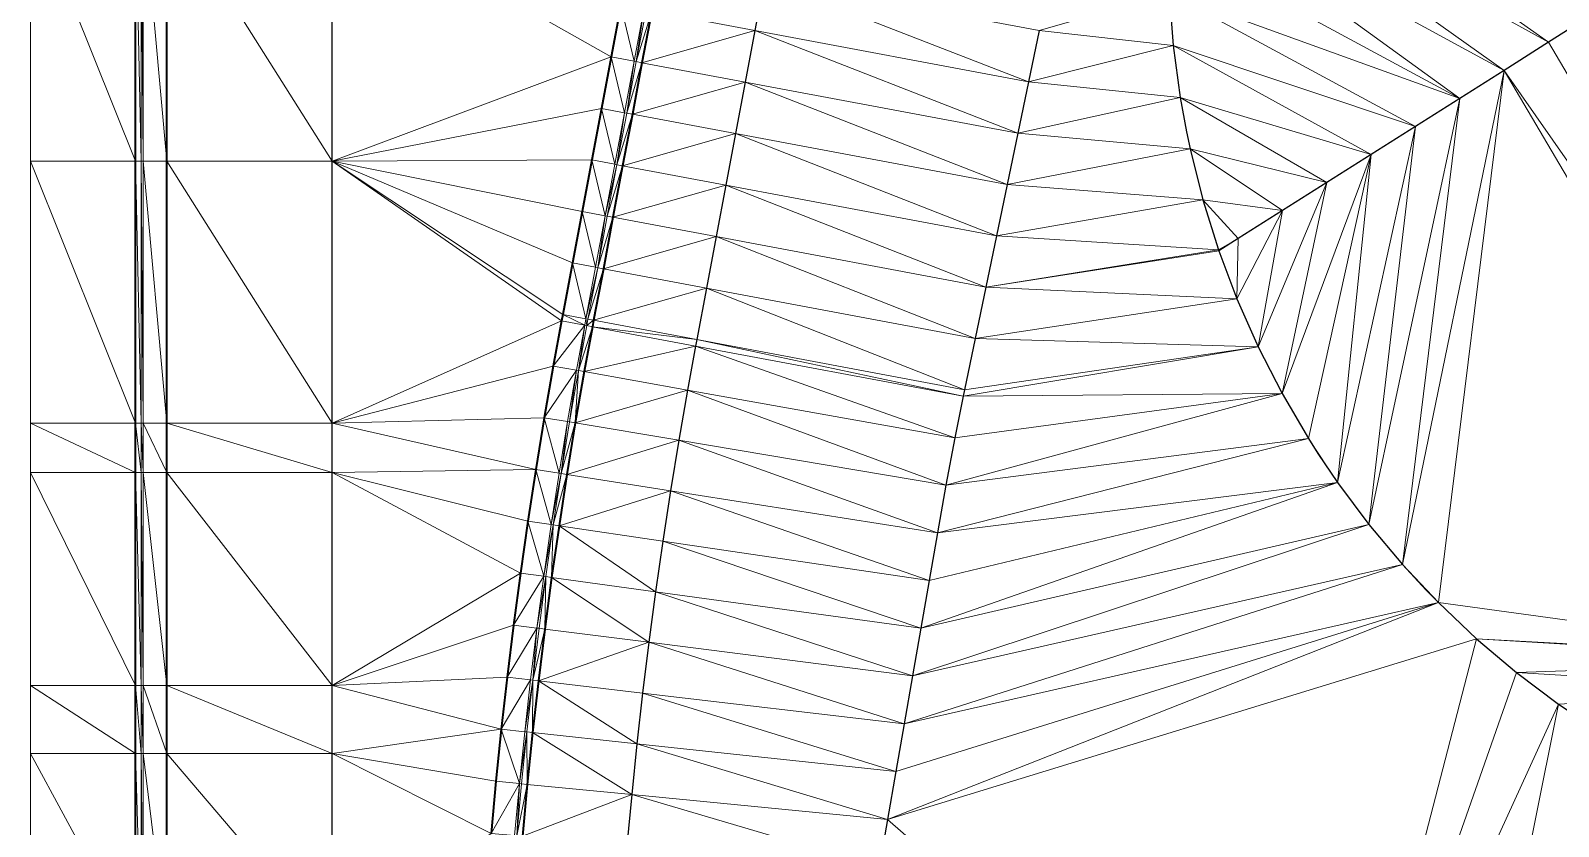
# Model space of a CAD drawing. Header units: metres. Extents: x 246428 to 246884, y 7418966 to 7419490.
# Drawn here: x 246759.18 to 246788.31, y 7419402.59 to 7419417.78 of the extents above; entities that cross this region are included whole.
import ezdxf

# ---------------------------------------------------------------- set-up
doc = ezdxf.new("R2010")
doc.units = ezdxf.units.M
doc.linetypes.add('blank name', pattern=[0])
doc.linetypes.add('HIDDEN', pattern=[9.525, 6.35, -3.175])
doc.layers.add('_12D_UNMAPPED', color=7, linetype='Continuous')
doc.layers.add('BATTER', color=250, linetype='HIDDEN', lineweight=25)
doc.layers.add('GRADELINES', color=250, linetype='HIDDEN', lineweight=25)
for name, color, linetype, lineweight, true_color in [('KERB_BACK', 7, 'Continuous', 35, 0x5fd2ff), ('KERB_LINE', 7, 'Continuous', 18, 0xb9b9b9), ('KERB_LIP', 7, 'Continuous', 35, 0x5fd2ff), ('KERB_TOP', 7, 'Continuous', 18, 0xb9b9b9)]:
    doc.layers.add(name, color=color, linetype=linetype, lineweight=lineweight, true_color=true_color)

msp = doc.modelspace()

# ---------------------------------------------------------------- linework, layer by layer
at = {"layer": '_12D_UNMAPPED', "color": 3, "linetype": 'blank name', "lineweight": 0}
for points in [[(246780.998, 7419421.483, 35.482), (246781.147, 7419422.472, 35.472), (246788.12, 7419417.553, 35.612)], [(246781.147, 7419422.472, 35.472), (246788.965, 7419418.088, 35.616), (246788.12, 7419417.553, 35.612)], [(246780.905, 7419420.488, 35.493), (246780.998, 7419421.483, 35.482), (246787.275, 7419417.018, 35.609)], [(246780.998, 7419421.483, 35.482), (246788.12, 7419417.553, 35.612), (246787.275, 7419417.018, 35.609)], [(246780.869, 7419419.489, 35.504), (246780.905, 7419420.488, 35.493), (246786.43, 7419416.483, 35.605)], [(246780.905, 7419420.488, 35.493), (246787.275, 7419417.018, 35.609), (246786.43, 7419416.483, 35.605)], [(246761.179, 7419415.284, 36.267), (246759.179, 7419415.284, 36.247), (246759.179, 7419420.284, 36.197)], [(246761.179, 7419420.284, 36.217), (246761.179, 7419415.284, 36.267), (246759.179, 7419420.284, 36.197)], [(246761.289, 7419415.284, 36.267), (246761.179, 7419415.284, 36.267), (246761.179, 7419420.284, 36.217)], [(246761.289, 7419420.284, 36.217), (246761.289, 7419415.284, 36.267), (246761.179, 7419420.284, 36.217)], [(246761.329, 7419415.284, 36.117), (246761.289, 7419415.284, 36.267), (246761.289, 7419420.284, 36.217)], [(246761.329, 7419420.284, 36.067), (246761.329, 7419415.284, 36.117), (246761.289, 7419420.284, 36.217)], [(246761.779, 7419420.284, 36.092), (246761.779, 7419415.284, 36.142), (246761.329, 7419420.284, 36.067)], [(246761.779, 7419415.284, 36.142), (246761.329, 7419415.284, 36.117), (246761.329, 7419420.284, 36.067)], [(246764.929, 7419420.284, 36.155), (246764.929, 7419415.284, 36.205), (246761.779, 7419420.284, 36.092)], [(246764.929, 7419415.284, 36.205), (246761.779, 7419415.284, 36.142), (246761.779, 7419420.284, 36.092)], [(246764.929, 7419420.284, 36.155), (246770.432, 7419418.257, 36.285), (246770.248, 7419417.274, 36.291)], [(246764.929, 7419415.284, 36.205), (246764.929, 7419420.284, 36.155), (246770.248, 7419417.274, 36.291)], [(246780.889, 7419418.489, 35.517), (246780.869, 7419419.489, 35.504), (246786.43, 7419416.483, 35.605)], [(246771.022, 7419418.146, 36.41), (246773.172, 7419418.76, 36.384), (246772.987, 7419417.777, 36.39)], [(246772.987, 7419417.777, 36.39), (246773.172, 7419418.76, 36.384), (246778.206, 7419416.798, 35.505)], [(246773.172, 7419418.76, 36.384), (246778.409, 7419417.777, 35.496), (246778.206, 7419416.798, 35.505)], [(246778.409, 7419417.777, 35.496), (246780.889, 7419418.489, 35.517), (246780.966, 7419417.492, 35.529)], [(246780.966, 7419417.492, 35.529), (246780.889, 7419418.489, 35.517), (246785.586, 7419415.948, 35.602)], [(246780.889, 7419418.489, 35.517), (246786.43, 7419416.483, 35.605), (246785.586, 7419415.948, 35.602)], [(246770.248, 7419417.274, 36.291), (246770.432, 7419418.257, 36.285), (246770.69, 7419417.191, 36.266)], [(246770.432, 7419418.257, 36.285), (246770.874, 7419418.174, 36.26), (246770.69, 7419417.191, 36.266)], [(246770.69, 7419417.191, 36.266), (246770.874, 7419418.174, 36.26), (246770.729, 7419417.184, 36.416)], [(246770.874, 7419418.174, 36.26), (246770.914, 7419418.166, 36.41), (246770.729, 7419417.184, 36.416)], [(246770.729, 7419417.184, 36.416), (246770.914, 7419418.166, 36.41), (246771.022, 7419418.146, 36.41)], [(246770.729, 7419417.184, 36.416), (246771.022, 7419418.146, 36.41), (246770.837, 7419417.163, 36.416)], [(246770.837, 7419417.163, 36.416), (246771.022, 7419418.146, 36.41), (246772.987, 7419417.777, 36.39)], [(246788.965, 7419418.088, 35.616), (246794.745, 7419406.315, 35.986), (246788.12, 7419417.553, 35.612)], [(246770.837, 7419417.163, 36.416), (246772.987, 7419417.777, 36.39), (246772.803, 7419416.794, 36.396)], [(246772.803, 7419416.794, 36.396), (246772.987, 7419417.777, 36.39), (246778.003, 7419415.819, 35.515)], [(246772.987, 7419417.777, 36.39), (246778.206, 7419416.798, 35.505), (246778.003, 7419415.819, 35.515)], [(246778.206, 7419416.798, 35.505), (246778.409, 7419417.777, 35.496), (246780.966, 7419417.492, 35.529)], [(246778.206, 7419416.798, 35.505), (246780.966, 7419417.492, 35.529), (246781.099, 7419416.501, 35.543)], [(246780.966, 7419417.492, 35.529), (246785.586, 7419415.948, 35.602), (246784.741, 7419415.413, 35.598)], [(246781.099, 7419416.501, 35.543), (246780.966, 7419417.492, 35.529), (246784.741, 7419415.413, 35.598)], [(246788.12, 7419417.553, 35.612), (246794.745, 7419406.315, 35.986), (246787.275, 7419417.018, 35.609)], [(246764.929, 7419415.284, 36.205), (246770.248, 7419417.274, 36.291), (246770.063, 7419416.291, 36.298)], [(246770.063, 7419416.291, 36.298), (246770.248, 7419417.274, 36.291), (246770.505, 7419416.208, 36.273)], [(246770.248, 7419417.274, 36.291), (246770.69, 7419417.191, 36.266), (246770.505, 7419416.208, 36.273)], [(246770.505, 7419416.208, 36.273), (246770.69, 7419417.191, 36.266), (246770.545, 7419416.201, 36.423)], [(246770.69, 7419417.191, 36.266), (246770.729, 7419417.184, 36.416), (246770.545, 7419416.201, 36.423)], [(246770.545, 7419416.201, 36.423), (246770.729, 7419417.184, 36.416), (246770.837, 7419417.163, 36.416)], [(246770.545, 7419416.201, 36.423), (246770.837, 7419417.163, 36.416), (246770.653, 7419416.18, 36.423)], [(246770.653, 7419416.18, 36.423), (246770.837, 7419417.163, 36.416), (246772.803, 7419416.794, 36.396)], [(246786.024, 7419406.862, 35.808), (246785.338, 7419407.591, 35.78), (246787.275, 7419417.018, 35.609)], [(246787.275, 7419417.018, 35.609), (246785.338, 7419407.591, 35.78), (246786.43, 7419416.483, 35.605)], [(246793.899, 7419405.782, 35.978), (246786.024, 7419406.862, 35.808), (246787.275, 7419417.018, 35.609)], [(246794.745, 7419406.315, 35.986), (246793.899, 7419405.782, 35.978), (246787.275, 7419417.018, 35.609)], [(246770.653, 7419416.18, 36.423), (246772.803, 7419416.794, 36.396), (246772.619, 7419415.812, 36.403)], [(246772.619, 7419415.812, 36.403), (246772.803, 7419416.794, 36.396), (246777.8, 7419414.839, 35.524)], [(246772.803, 7419416.794, 36.396), (246778.003, 7419415.819, 35.515), (246777.8, 7419414.839, 35.524)], [(246778.003, 7419415.819, 35.515), (246778.206, 7419416.798, 35.505), (246781.099, 7419416.501, 35.543)], [(246764.929, 7419415.284, 36.205), (246770.063, 7419416.291, 36.298), (246769.879, 7419415.308, 36.304)], [(246769.879, 7419415.308, 36.304), (246770.063, 7419416.291, 36.298), (246770.321, 7419415.225, 36.279)], [(246770.063, 7419416.291, 36.298), (246770.505, 7419416.208, 36.273), (246770.321, 7419415.225, 36.279)], [(246778.003, 7419415.819, 35.515), (246781.099, 7419416.501, 35.543), (246781.287, 7419415.519, 35.557)], [(246781.287, 7419415.519, 35.557), (246781.099, 7419416.501, 35.543), (246783.896, 7419414.878, 35.595)], [(246783.896, 7419414.878, 35.595), (246781.099, 7419416.501, 35.543), (246784.741, 7419415.413, 35.598)], [(246786.43, 7419416.483, 35.605), (246784.695, 7419408.356, 35.752), (246785.586, 7419415.948, 35.602)], [(246785.338, 7419407.591, 35.78), (246784.695, 7419408.356, 35.752), (246786.43, 7419416.483, 35.605)], [(246770.321, 7419415.225, 36.279), (246770.505, 7419416.208, 36.273), (246770.36, 7419415.218, 36.429)], [(246770.505, 7419416.208, 36.273), (246770.545, 7419416.201, 36.423), (246770.36, 7419415.218, 36.429)], [(246770.36, 7419415.218, 36.429), (246770.545, 7419416.201, 36.423), (246770.653, 7419416.18, 36.423)], [(246770.36, 7419415.218, 36.429), (246770.653, 7419416.18, 36.423), (246770.468, 7419415.198, 36.429)], [(246770.468, 7419415.198, 36.429), (246770.653, 7419416.18, 36.423), (246772.619, 7419415.812, 36.403)], [(246770.468, 7419415.198, 36.429), (246772.619, 7419415.812, 36.403), (246772.434, 7419414.829, 36.409)], [(246772.434, 7419414.829, 36.409), (246772.619, 7419415.812, 36.403), (246777.597, 7419413.86, 35.533)], [(246772.619, 7419415.812, 36.403), (246777.8, 7419414.839, 35.524), (246777.597, 7419413.86, 35.533)], [(246777.8, 7419414.839, 35.524), (246778.003, 7419415.819, 35.515), (246781.287, 7419415.519, 35.557)], [(246784.695, 7419408.356, 35.752), (246784.097, 7419409.157, 35.724), (246785.586, 7419415.948, 35.602)], [(246785.586, 7419415.948, 35.602), (246784.097, 7419409.157, 35.724), (246784.741, 7419415.413, 35.598)], [(246777.8, 7419414.839, 35.524), (246781.287, 7419415.519, 35.557), (246781.531, 7419414.549, 35.571)], [(246781.287, 7419415.519, 35.557), (246783.896, 7419414.878, 35.595), (246783.051, 7419414.343, 35.591)], [(246781.531, 7419414.549, 35.571), (246781.287, 7419415.519, 35.557), (246783.051, 7419414.343, 35.591)], [(246783.544, 7419409.991, 35.697), (246783.04, 7419410.854, 35.669), (246784.741, 7419415.413, 35.598)], [(246783.04, 7419410.854, 35.669), (246783.896, 7419414.878, 35.595), (246784.741, 7419415.413, 35.598)], [(246784.097, 7419409.157, 35.724), (246783.544, 7419409.991, 35.697), (246784.741, 7419415.413, 35.598)], [(246761.179, 7419410.284, 36.317), (246759.179, 7419410.284, 36.297), (246759.179, 7419415.284, 36.247)], [(246761.179, 7419415.284, 36.267), (246761.179, 7419410.284, 36.317), (246759.179, 7419415.284, 36.247)], [(246761.289, 7419410.284, 36.317), (246761.179, 7419410.284, 36.317), (246761.179, 7419415.284, 36.267)], [(246761.289, 7419415.284, 36.267), (246761.289, 7419410.284, 36.317), (246761.179, 7419415.284, 36.267)], [(246761.329, 7419410.284, 36.167), (246761.289, 7419410.284, 36.317), (246761.289, 7419415.284, 36.267)], [(246761.329, 7419415.284, 36.117), (246761.329, 7419410.284, 36.167), (246761.289, 7419415.284, 36.267)], [(246761.779, 7419410.284, 36.192), (246761.329, 7419410.284, 36.167), (246761.329, 7419415.284, 36.117)], [(246761.779, 7419415.284, 36.142), (246761.779, 7419410.284, 36.192), (246761.329, 7419415.284, 36.117)], [(246764.929, 7419415.284, 36.205), (246764.929, 7419410.284, 36.255), (246761.779, 7419415.284, 36.142)], [(246764.929, 7419410.284, 36.255), (246761.779, 7419410.284, 36.192), (246761.779, 7419415.284, 36.142)], [(246769.694, 7419414.325, 36.31), (246764.929, 7419415.284, 36.205), (246769.879, 7419415.308, 36.304)], [(246764.929, 7419415.284, 36.205), (246769.694, 7419414.325, 36.31), (246769.51, 7419413.343, 36.316)], [(246764.929, 7419415.284, 36.205), (246769.51, 7419413.343, 36.316), (246769.325, 7419412.36, 36.322)], [(246764.929, 7419415.284, 36.205), (246769.325, 7419412.36, 36.322), (246769.303, 7419412.238, 36.323)], [(246764.929, 7419410.284, 36.255), (246764.929, 7419415.284, 36.205), (246769.303, 7419412.238, 36.323)], [(246769.694, 7419414.325, 36.31), (246769.879, 7419415.308, 36.304), (246770.137, 7419414.242, 36.285)], [(246769.879, 7419415.308, 36.304), (246770.321, 7419415.225, 36.279), (246770.137, 7419414.242, 36.285)], [(246770.137, 7419414.242, 36.285), (246770.321, 7419415.225, 36.279), (246770.36, 7419415.218, 36.429)], [(246770.137, 7419414.242, 36.285), (246770.36, 7419415.218, 36.429), (246770.176, 7419414.235, 36.435)], [(246770.176, 7419414.235, 36.435), (246770.36, 7419415.218, 36.429), (246770.468, 7419415.198, 36.429)], [(246770.176, 7419414.235, 36.435), (246770.468, 7419415.198, 36.429), (246770.284, 7419414.215, 36.435)], [(246770.284, 7419414.215, 36.435), (246770.468, 7419415.198, 36.429), (246772.434, 7419414.829, 36.409)], [(246770.284, 7419414.215, 36.435), (246772.434, 7419414.829, 36.409), (246772.25, 7419413.846, 36.415)], [(246772.25, 7419413.846, 36.415), (246772.434, 7419414.829, 36.409), (246777.394, 7419412.881, 35.543)], [(246772.434, 7419414.829, 36.409), (246777.597, 7419413.86, 35.533), (246777.394, 7419412.881, 35.543)], [(246777.597, 7419413.86, 35.533), (246777.8, 7419414.839, 35.524), (246781.531, 7419414.549, 35.571)], [(246783.896, 7419414.878, 35.595), (246782.585, 7419411.744, 35.641), (246783.051, 7419414.343, 35.591)], [(246783.04, 7419410.854, 35.669), (246782.585, 7419411.744, 35.641), (246783.896, 7419414.878, 35.595)], [(246777.597, 7419413.86, 35.533), (246781.531, 7419414.549, 35.571), (246781.829, 7419413.595, 35.586)], [(246781.531, 7419414.549, 35.571), (246783.051, 7419414.343, 35.591), (246782.206, 7419413.808, 35.588)], [(246781.829, 7419413.595, 35.586), (246781.531, 7419414.549, 35.571), (246782.206, 7419413.808, 35.588)], [(246769.51, 7419413.343, 36.316), (246769.694, 7419414.325, 36.31), (246769.952, 7419413.26, 36.291)], [(246769.694, 7419414.325, 36.31), (246770.137, 7419414.242, 36.285), (246769.952, 7419413.26, 36.291)], [(246769.952, 7419413.26, 36.291), (246770.137, 7419414.242, 36.285), (246769.992, 7419413.252, 36.441)], [(246770.137, 7419414.242, 36.285), (246770.176, 7419414.235, 36.435), (246769.992, 7419413.252, 36.441)], [(246769.992, 7419413.252, 36.441), (246770.176, 7419414.235, 36.435), (246770.284, 7419414.215, 36.435)], [(246782.585, 7419411.744, 35.641), (246782.181, 7419412.659, 35.613), (246783.051, 7419414.343, 35.591)], [(246783.051, 7419414.343, 35.591), (246782.181, 7419412.659, 35.613), (246782.206, 7419413.808, 35.588)], [(246769.992, 7419413.252, 36.441), (246770.284, 7419414.215, 36.435), (246770.1, 7419413.232, 36.441)], [(246770.1, 7419413.232, 36.441), (246770.284, 7419414.215, 36.435), (246772.25, 7419413.846, 36.415)], [(246770.1, 7419413.232, 36.441), (246772.25, 7419413.846, 36.415), (246772.065, 7419412.863, 36.421)], [(246772.065, 7419412.863, 36.421), (246772.25, 7419413.846, 36.415), (246777.191, 7419411.901, 35.552)], [(246772.25, 7419413.846, 36.415), (246777.394, 7419412.881, 35.543), (246777.191, 7419411.901, 35.552)], [(246777.394, 7419412.881, 35.543), (246777.597, 7419413.86, 35.533), (246781.829, 7419413.595, 35.586)], [(246781.829, 7419413.595, 35.586), (246782.206, 7419413.808, 35.588), (246781.837, 7419413.574, 35.586)], [(246782.181, 7419412.659, 35.613), (246781.837, 7419413.574, 35.586), (246782.206, 7419413.808, 35.588)], [(246782.206, 7419413.808, 35.588), (246781.837, 7419413.574, 35.586), (246781.837, 7419413.574, 35.586)], [(246769.325, 7419412.36, 36.322), (246769.51, 7419413.343, 36.316), (246769.768, 7419412.277, 36.297)], [(246769.768, 7419412.277, 36.297), (246769.51, 7419413.343, 36.316), (246769.952, 7419413.26, 36.291)], [(246777.394, 7419412.881, 35.543), (246781.829, 7419413.595, 35.586), (246781.837, 7419413.574, 35.586)], [(246777.394, 7419412.881, 35.543), (246781.837, 7419413.574, 35.586), (246782.181, 7419412.659, 35.613)], [(246781.837, 7419413.574, 35.586), (246777.394, 7419412.881, 35.543), (246781.837, 7419413.574, 35.586)], [(246769.768, 7419412.277, 36.297), (246769.952, 7419413.26, 36.291), (246769.992, 7419413.252, 36.441)], [(246769.807, 7419412.269, 36.447), (246769.768, 7419412.277, 36.297), (246769.992, 7419413.252, 36.441)], [(246769.807, 7419412.269, 36.447), (246769.992, 7419413.252, 36.441), (246770.1, 7419413.232, 36.441)], [(246769.807, 7419412.269, 36.447), (246770.1, 7419413.232, 36.441), (246769.915, 7419412.249, 36.447)], [(246769.915, 7419412.249, 36.447), (246770.1, 7419413.232, 36.441), (246772.065, 7419412.863, 36.421)], [(246769.915, 7419412.249, 36.447), (246772.065, 7419412.863, 36.421), (246771.881, 7419411.88, 36.427)], [(246771.881, 7419411.88, 36.427), (246772.065, 7419412.863, 36.421), (246776.988, 7419410.922, 35.561)], [(246772.065, 7419412.863, 36.421), (246777.191, 7419411.901, 35.552), (246776.988, 7419410.922, 35.561)], [(246777.191, 7419411.901, 35.552), (246777.394, 7419412.881, 35.543), (246782.181, 7419412.659, 35.613)], [(246777.191, 7419411.901, 35.552), (246782.181, 7419412.659, 35.613), (246782.585, 7419411.744, 35.641)], [(246764.929, 7419410.284, 36.255), (246769.303, 7419412.238, 36.323), (246769.145, 7419411.376, 36.328)], [(246769.145, 7419411.376, 36.328), (246769.303, 7419412.238, 36.323), (246769.745, 7419412.155, 36.298)], [(246769.303, 7419412.238, 36.323), (246769.325, 7419412.36, 36.322), (246769.745, 7419412.155, 36.298)], [(246769.325, 7419412.36, 36.322), (246769.768, 7419412.277, 36.297), (246769.745, 7419412.155, 36.298)], [(246769.745, 7419412.155, 36.298), (246769.768, 7419412.277, 36.297), (246769.784, 7419412.147, 36.448)], [(246769.768, 7419412.277, 36.297), (246769.807, 7419412.269, 36.447), (246769.784, 7419412.147, 36.448)], [(246769.784, 7419412.147, 36.448), (246769.807, 7419412.269, 36.447), (246769.915, 7419412.249, 36.447)], [(246769.784, 7419412.147, 36.448), (246769.915, 7419412.249, 36.447), (246769.892, 7419412.127, 36.448)], [(246769.892, 7419412.127, 36.448), (246769.915, 7419412.249, 36.447), (246771.881, 7419411.88, 36.427)], [(246769.145, 7419411.376, 36.328), (246769.745, 7419412.155, 36.298), (246769.588, 7419411.297, 36.303)], [(246769.588, 7419411.297, 36.303), (246769.745, 7419412.155, 36.298), (246769.627, 7419411.29, 36.453)], [(246769.745, 7419412.155, 36.298), (246769.784, 7419412.147, 36.448), (246769.627, 7419411.29, 36.453)], [(246769.627, 7419411.29, 36.453), (246769.784, 7419412.147, 36.448), (246769.892, 7419412.127, 36.448)], [(246769.735, 7419411.271, 36.453), (246769.627, 7419411.29, 36.453), (246769.892, 7419412.127, 36.448)], [(246769.735, 7419411.271, 36.453), (246769.892, 7419412.127, 36.448), (246771.858, 7419411.758, 36.428)], [(246769.892, 7419412.127, 36.448), (246771.881, 7419411.88, 36.427), (246771.858, 7419411.758, 36.428)], [(246776.988, 7419410.922, 35.561), (246777.191, 7419411.901, 35.552), (246782.585, 7419411.744, 35.641)], [(246769.735, 7419411.271, 36.453), (246771.858, 7419411.758, 36.428), (246771.704, 7419410.919, 36.433)], [(246771.704, 7419410.919, 36.433), (246771.858, 7419411.758, 36.428), (246776.804, 7419410.008, 35.57)], [(246771.858, 7419411.758, 36.428), (246771.881, 7419411.88, 36.427), (246776.962, 7419410.8, 35.562)], [(246771.858, 7419411.758, 36.428), (246776.962, 7419410.8, 35.562), (246776.804, 7419410.008, 35.57)], [(246771.881, 7419411.88, 36.427), (246776.988, 7419410.922, 35.561), (246776.962, 7419410.8, 35.562)], [(246776.962, 7419410.8, 35.562), (246782.585, 7419411.744, 35.641), (246783.04, 7419410.854, 35.669)], [(246776.962, 7419410.8, 35.562), (246776.988, 7419410.922, 35.561), (246782.585, 7419411.744, 35.641)], [(246764.929, 7419410.284, 36.255), (246769.145, 7419411.376, 36.328), (246768.974, 7419410.391, 36.335)], [(246768.974, 7419410.391, 36.335), (246769.145, 7419411.376, 36.328), (246769.588, 7419411.297, 36.303)], [(246768.974, 7419410.391, 36.335), (246769.588, 7419411.297, 36.303), (246769.418, 7419410.316, 36.31)], [(246769.418, 7419410.316, 36.31), (246769.588, 7419411.297, 36.303), (246769.457, 7419410.31, 36.46)], [(246769.588, 7419411.297, 36.303), (246769.627, 7419411.29, 36.453), (246769.457, 7419410.31, 36.46)], [(246769.457, 7419410.31, 36.46), (246769.627, 7419411.29, 36.453), (246769.566, 7419410.291, 36.46)], [(246769.627, 7419411.29, 36.453), (246769.735, 7419411.271, 36.453), (246769.566, 7419410.291, 36.46)], [(246769.566, 7419410.291, 36.46), (246769.735, 7419411.271, 36.453), (246771.704, 7419410.919, 36.433)], [(246769.566, 7419410.291, 36.46), (246771.704, 7419410.919, 36.433), (246771.538, 7419409.959, 36.44)], [(246771.538, 7419409.959, 36.44), (246771.704, 7419410.919, 36.433), (246776.633, 7419409.101, 35.579)], [(246771.704, 7419410.919, 36.433), (246776.804, 7419410.008, 35.57), (246776.633, 7419409.101, 35.579)], [(246776.633, 7419409.101, 35.579), (246776.804, 7419410.008, 35.57), (246783.04, 7419410.854, 35.669)], [(246776.633, 7419409.101, 35.579), (246783.04, 7419410.854, 35.669), (246783.544, 7419409.991, 35.697)], [(246776.804, 7419410.008, 35.57), (246776.962, 7419410.8, 35.562), (246783.04, 7419410.854, 35.669)], [(246761.179, 7419410.284, 36.317), (246761.179, 7419409.343, 36.326), (246759.179, 7419410.284, 36.297)], [(246761.179, 7419409.343, 36.326), (246759.179, 7419409.343, 36.306), (246759.179, 7419410.284, 36.297)], [(246761.289, 7419410.284, 36.317), (246761.289, 7419409.343, 36.326), (246761.179, 7419410.284, 36.317)], [(246761.289, 7419409.343, 36.326), (246761.179, 7419409.343, 36.326), (246761.179, 7419410.284, 36.317)], [(246761.329, 7419410.284, 36.167), (246761.329, 7419409.343, 36.176), (246761.289, 7419410.284, 36.317)], [(246761.329, 7419409.343, 36.176), (246761.289, 7419409.343, 36.326), (246761.289, 7419410.284, 36.317)], [(246761.779, 7419409.343, 36.201), (246761.329, 7419409.343, 36.176), (246761.329, 7419410.284, 36.167)], [(246761.779, 7419410.284, 36.192), (246761.779, 7419409.343, 36.201), (246761.329, 7419410.284, 36.167)], [(246764.929, 7419410.284, 36.255), (246764.929, 7419409.343, 36.264), (246761.779, 7419410.284, 36.192)], [(246764.929, 7419409.343, 36.264), (246761.779, 7419409.343, 36.201), (246761.779, 7419410.284, 36.192)], [(246764.929, 7419410.284, 36.255), (246768.974, 7419410.391, 36.335), (246768.813, 7419409.404, 36.341)], [(246764.929, 7419409.343, 36.264), (246764.929, 7419410.284, 36.255), (246768.813, 7419409.404, 36.341)], [(246768.813, 7419409.404, 36.341), (246768.974, 7419410.391, 36.335), (246769.257, 7419409.334, 36.316)], [(246768.974, 7419410.391, 36.335), (246769.418, 7419410.316, 36.31), (246769.257, 7419409.334, 36.316)], [(246769.257, 7419409.334, 36.316), (246769.418, 7419410.316, 36.31), (246769.297, 7419409.327, 36.466)], [(246769.418, 7419410.316, 36.31), (246769.457, 7419410.31, 36.46), (246769.297, 7419409.327, 36.466)], [(246769.297, 7419409.327, 36.466), (246769.457, 7419410.31, 36.46), (246769.566, 7419410.291, 36.46)], [(246769.297, 7419409.327, 36.466), (246769.566, 7419410.291, 36.46), (246769.405, 7419409.31, 36.466)], [(246769.405, 7419409.31, 36.466), (246769.566, 7419410.291, 36.46), (246771.538, 7419409.959, 36.44)], [(246769.405, 7419409.31, 36.466), (246771.538, 7419409.959, 36.44), (246771.381, 7419408.998, 36.446)], [(246771.381, 7419408.998, 36.446), (246771.538, 7419409.959, 36.44), (246776.471, 7419408.193, 35.588)], [(246771.538, 7419409.959, 36.44), (246776.633, 7419409.101, 35.579), (246776.471, 7419408.193, 35.588)], [(246776.471, 7419408.193, 35.588), (246776.633, 7419409.101, 35.579), (246783.544, 7419409.991, 35.697)], [(246776.471, 7419408.193, 35.588), (246783.544, 7419409.991, 35.697), (246784.097, 7419409.157, 35.724)], [(246761.179, 7419405.284, 36.352), (246759.179, 7419405.284, 36.332), (246759.179, 7419409.343, 36.306)], [(246761.179, 7419409.343, 36.326), (246761.179, 7419405.284, 36.352), (246759.179, 7419409.343, 36.306)], [(246761.289, 7419409.343, 36.326), (246761.289, 7419405.284, 36.352), (246761.179, 7419409.343, 36.326)], [(246761.289, 7419405.284, 36.352), (246761.179, 7419405.284, 36.352), (246761.179, 7419409.343, 36.326)], [(246761.329, 7419405.284, 36.202), (246761.289, 7419405.284, 36.352), (246761.289, 7419409.343, 36.326)], [(246761.329, 7419409.343, 36.176), (246761.329, 7419405.284, 36.202), (246761.289, 7419409.343, 36.326)], [(246761.779, 7419405.284, 36.227), (246761.329, 7419405.284, 36.202), (246761.329, 7419409.343, 36.176)], [(246761.779, 7419409.343, 36.201), (246761.779, 7419405.284, 36.227), (246761.329, 7419409.343, 36.176)], [(246764.929, 7419409.343, 36.264), (246764.929, 7419405.284, 36.29), (246761.779, 7419409.343, 36.201)], [(246764.929, 7419405.284, 36.29), (246761.779, 7419405.284, 36.227), (246761.779, 7419409.343, 36.201)], [(246764.929, 7419409.343, 36.264), (246768.813, 7419409.404, 36.341), (246768.661, 7419408.416, 36.347)], [(246764.929, 7419405.284, 36.29), (246764.929, 7419409.343, 36.264), (246768.52, 7419407.426, 36.352)], [(246768.52, 7419407.426, 36.352), (246764.929, 7419409.343, 36.264), (246768.661, 7419408.416, 36.347)], [(246768.661, 7419408.416, 36.347), (246768.813, 7419409.404, 36.341), (246769.107, 7419408.35, 36.322)], [(246768.813, 7419409.404, 36.341), (246769.257, 7419409.334, 36.316), (246769.107, 7419408.35, 36.322)], [(246769.107, 7419408.35, 36.322), (246769.257, 7419409.334, 36.316), (246769.297, 7419409.327, 36.466)], [(246769.107, 7419408.35, 36.322), (246769.297, 7419409.327, 36.466), (246769.146, 7419408.344, 36.472)], [(246769.146, 7419408.344, 36.472), (246769.297, 7419409.327, 36.466), (246769.405, 7419409.31, 36.466)], [(246769.146, 7419408.344, 36.472), (246769.405, 7419409.31, 36.466), (246769.255, 7419408.328, 36.472)], [(246769.255, 7419408.328, 36.472), (246769.405, 7419409.31, 36.466), (246771.381, 7419408.998, 36.446)], [(246769.255, 7419408.328, 36.472), (246771.381, 7419408.998, 36.446), (246771.233, 7419408.035, 36.452)], [(246771.381, 7419408.998, 36.446), (246776.313, 7419407.283, 35.597), (246771.233, 7419408.035, 36.452)], [(246776.313, 7419407.283, 35.597), (246771.381, 7419408.998, 36.446), (246776.471, 7419408.193, 35.588)], [(246784.695, 7419408.356, 35.752), (246776.155, 7419406.373, 35.606), (246784.097, 7419409.157, 35.724)], [(246776.155, 7419406.373, 35.606), (246776.313, 7419407.283, 35.597), (246784.097, 7419409.157, 35.724)], [(246776.313, 7419407.283, 35.597), (246776.471, 7419408.193, 35.588), (246784.097, 7419409.157, 35.724)], [(246768.966, 7419407.364, 36.327), (246768.52, 7419407.426, 36.352), (246768.661, 7419408.416, 36.347)], [(246768.966, 7419407.364, 36.327), (246768.661, 7419408.416, 36.347), (246769.107, 7419408.35, 36.322)], [(246768.966, 7419407.364, 36.327), (246769.107, 7419408.35, 36.322), (246769.146, 7419408.344, 36.472)], [(246769.005, 7419407.359, 36.477), (246768.966, 7419407.364, 36.327), (246769.146, 7419408.344, 36.472)], [(246769.114, 7419407.344, 36.477), (246769.005, 7419407.359, 36.477), (246769.146, 7419408.344, 36.472)], [(246769.114, 7419407.344, 36.477), (246769.146, 7419408.344, 36.472), (246769.255, 7419408.328, 36.472)], [(246771.096, 7419407.071, 36.457), (246769.114, 7419407.344, 36.477), (246769.255, 7419408.328, 36.472)], [(246771.096, 7419407.071, 36.457), (246769.255, 7419408.328, 36.472), (246771.233, 7419408.035, 36.452)], [(246776.155, 7419406.373, 35.606), (246784.695, 7419408.356, 35.752), (246775.997, 7419405.463, 35.615)], [(246775.997, 7419405.463, 35.615), (246784.695, 7419408.356, 35.752), (246785.338, 7419407.591, 35.78)], [(246776.155, 7419406.373, 35.606), (246771.096, 7419407.071, 36.457), (246771.233, 7419408.035, 36.452)], [(246776.313, 7419407.283, 35.597), (246776.155, 7419406.373, 35.606), (246771.233, 7419408.035, 36.452)], [(246775.838, 7419404.551, 35.624), (246775.997, 7419405.463, 35.615), (246785.338, 7419407.591, 35.78)], [(246775.838, 7419404.551, 35.624), (246785.338, 7419407.591, 35.78), (246786.024, 7419406.862, 35.808)], [(246764.929, 7419405.284, 36.29), (246768.52, 7419407.426, 36.352), (246768.388, 7419406.434, 36.355)], [(246768.388, 7419406.434, 36.355), (246768.52, 7419407.426, 36.352), (246768.966, 7419407.364, 36.327)], [(246768.388, 7419406.434, 36.355), (246768.966, 7419407.364, 36.327), (246768.835, 7419406.377, 36.33)], [(246768.835, 7419406.377, 36.33), (246768.966, 7419407.364, 36.327), (246769.005, 7419407.359, 36.477)], [(246768.835, 7419406.377, 36.33), (246769.005, 7419407.359, 36.477), (246768.874, 7419406.372, 36.48)], [(246768.874, 7419406.372, 36.48), (246769.005, 7419407.359, 36.477), (246768.984, 7419406.358, 36.48)], [(246769.005, 7419407.359, 36.477), (246769.114, 7419407.344, 36.477), (246768.984, 7419406.358, 36.48)], [(246768.984, 7419406.358, 36.48), (246769.114, 7419407.344, 36.477), (246770.967, 7419406.105, 36.46)], [(246769.114, 7419407.344, 36.477), (246771.096, 7419407.071, 36.457), (246770.967, 7419406.105, 36.46)], [(246770.967, 7419406.105, 36.46), (246771.096, 7419407.071, 36.457), (246775.997, 7419405.463, 35.615)], [(246771.096, 7419407.071, 36.457), (246776.155, 7419406.373, 35.606), (246775.997, 7419405.463, 35.615)], [(246775.518, 7419402.726, 35.642), (246775.678, 7419403.639, 35.633), (246786.024, 7419406.862, 35.808)], [(246775.518, 7419402.726, 35.642), (246786.024, 7419406.862, 35.808), (246786.749, 7419406.174, 35.836)], [(246775.678, 7419403.639, 35.633), (246775.838, 7419404.551, 35.624), (246786.024, 7419406.862, 35.808)], [(246786.749, 7419406.174, 35.836), (246786.024, 7419406.862, 35.808), (246793.899, 7419405.782, 35.978)], [(246764.929, 7419405.284, 36.29), (246768.388, 7419406.434, 36.355), (246768.267, 7419405.442, 36.356)], [(246768.267, 7419405.442, 36.356), (246768.388, 7419406.434, 36.355), (246768.835, 7419406.377, 36.33)], [(246768.267, 7419405.442, 36.356), (246768.835, 7419406.377, 36.33), (246768.714, 7419405.389, 36.331)], [(246768.714, 7419405.389, 36.331), (246768.835, 7419406.377, 36.33), (246768.753, 7419405.384, 36.481)], [(246768.835, 7419406.377, 36.33), (246768.874, 7419406.372, 36.48), (246768.753, 7419405.384, 36.481)], [(246768.753, 7419405.384, 36.481), (246768.874, 7419406.372, 36.48), (246768.984, 7419406.358, 36.48)], [(246768.753, 7419405.384, 36.481), (246768.984, 7419406.358, 36.48), (246768.863, 7419405.372, 36.481)], [(246768.863, 7419405.372, 36.481), (246768.984, 7419406.358, 36.48), (246770.967, 7419406.105, 36.46)], [(246768.863, 7419405.372, 36.481), (246770.967, 7419406.105, 36.46), (246770.849, 7419405.138, 36.461)], [(246770.849, 7419405.138, 36.461), (246770.967, 7419406.105, 36.46), (246775.838, 7419404.551, 35.624)], [(246770.967, 7419406.105, 36.46), (246775.997, 7419405.463, 35.615), (246775.838, 7419404.551, 35.624)], [(246783.949, 7419395.364, 36.309), (246775.518, 7419402.726, 35.642), (246786.749, 7419406.174, 35.836)], [(246783.949, 7419395.364, 36.309), (246786.749, 7419406.174, 35.836), (246787.512, 7419405.528, 35.863)], [(246787.512, 7419405.528, 35.863), (246786.749, 7419406.174, 35.836), (246793.845, 7419405.745, 35.977)], [(246793.845, 7419405.745, 35.977), (246786.749, 7419406.174, 35.836), (246793.899, 7419405.782, 35.978)], [(246783.949, 7419395.364, 36.309), (246787.512, 7419405.528, 35.863), (246788.31, 7419404.926, 35.891)], [(246793.094, 7419405.19, 35.979), (246787.512, 7419405.528, 35.863), (246793.845, 7419405.745, 35.977)], [(246788.31, 7419404.926, 35.891), (246787.512, 7419405.528, 35.863), (246793.094, 7419405.19, 35.979)], [(246761.179, 7419403.986, 36.353), (246759.179, 7419403.986, 36.333), (246759.179, 7419405.284, 36.332)], [(246761.179, 7419405.284, 36.352), (246761.179, 7419403.986, 36.353), (246759.179, 7419405.284, 36.332)], [(246761.289, 7419405.284, 36.352), (246761.289, 7419403.986, 36.353), (246761.179, 7419405.284, 36.352)], [(246761.289, 7419403.986, 36.353), (246761.179, 7419403.986, 36.353), (246761.179, 7419405.284, 36.352)], [(246761.329, 7419405.284, 36.202), (246761.329, 7419403.986, 36.203), (246761.289, 7419405.284, 36.352)], [(246761.329, 7419403.986, 36.203), (246761.289, 7419403.986, 36.353), (246761.289, 7419405.284, 36.352)], [(246761.779, 7419403.986, 36.228), (246761.329, 7419403.986, 36.203), (246761.329, 7419405.284, 36.202)], [(246761.779, 7419405.284, 36.227), (246761.779, 7419403.986, 36.228), (246761.329, 7419405.284, 36.202)], [(246764.929, 7419403.986, 36.291), (246761.779, 7419403.986, 36.228), (246761.779, 7419405.284, 36.227)], [(246764.929, 7419405.284, 36.29), (246764.929, 7419403.986, 36.291), (246761.779, 7419405.284, 36.227)], [(246764.929, 7419405.284, 36.29), (246768.267, 7419405.442, 36.356), (246768.155, 7419404.448, 36.355)], [(246764.929, 7419403.986, 36.291), (246764.929, 7419405.284, 36.29), (246768.155, 7419404.448, 36.355)], [(246768.155, 7419404.448, 36.355), (246768.267, 7419405.442, 36.356), (246768.714, 7419405.389, 36.331)], [(246768.155, 7419404.448, 36.355), (246768.714, 7419405.389, 36.331), (246768.602, 7419404.4, 36.33)], [(246768.602, 7419404.4, 36.33), (246768.714, 7419405.389, 36.331), (246768.753, 7419405.384, 36.481)], [(246768.602, 7419404.4, 36.33), (246768.753, 7419405.384, 36.481), (246768.642, 7419404.396, 36.48)], [(246768.642, 7419404.396, 36.48), (246768.753, 7419405.384, 36.481), (246768.751, 7419404.384, 36.48)], [(246768.753, 7419405.384, 36.481), (246768.863, 7419405.372, 36.481), (246768.751, 7419404.384, 36.48)], [(246768.751, 7419404.384, 36.48), (246768.863, 7419405.372, 36.481), (246770.74, 7419404.17, 36.46)], [(246768.863, 7419405.372, 36.481), (246770.849, 7419405.138, 36.461), (246770.74, 7419404.17, 36.46)], [(246789.141, 7419404.37, 35.919), (246788.31, 7419404.926, 35.891), (246793.094, 7419405.19, 35.979)], [(246770.74, 7419404.17, 36.46), (246770.849, 7419405.138, 36.461), (246775.678, 7419403.639, 35.633)], [(246770.849, 7419405.138, 36.461), (246775.838, 7419404.551, 35.624), (246775.678, 7419403.639, 35.633)], [(246786.434, 7419395.567, 36.322), (246783.949, 7419395.364, 36.309), (246788.31, 7419404.926, 35.891)], [(246786.434, 7419395.567, 36.322), (246788.31, 7419404.926, 35.891), (246789.141, 7419404.37, 35.919)], [(246764.929, 7419403.986, 36.291), (246768.155, 7419404.448, 36.355), (246768.053, 7419403.453, 36.353)], [(246768.053, 7419403.453, 36.353), (246768.155, 7419404.448, 36.355), (246768.501, 7419403.41, 36.328)], [(246768.155, 7419404.448, 36.355), (246768.602, 7419404.4, 36.33), (246768.501, 7419403.41, 36.328)], [(246768.501, 7419403.41, 36.328), (246768.602, 7419404.4, 36.33), (246768.642, 7419404.396, 36.48)], [(246768.501, 7419403.41, 36.328), (246768.642, 7419404.396, 36.48), (246768.541, 7419403.406, 36.478)], [(246768.541, 7419403.406, 36.478), (246768.642, 7419404.396, 36.48), (246768.65, 7419403.395, 36.478)], [(246768.642, 7419404.396, 36.48), (246768.751, 7419404.384, 36.48), (246768.65, 7419403.395, 36.478)], [(246768.65, 7419403.395, 36.478), (246768.751, 7419404.384, 36.48), (246770.641, 7419403.201, 36.458)], [(246768.751, 7419404.384, 36.48), (246770.74, 7419404.17, 36.46), (246770.641, 7419403.201, 36.458)], [(246786.434, 7419395.567, 36.322), (246789.141, 7419404.37, 35.919), (246790.002, 7419403.861, 35.947)], [(246770.641, 7419403.201, 36.458), (246770.74, 7419404.17, 36.46), (246775.518, 7419402.726, 35.642)], [(246770.74, 7419404.17, 36.46), (246775.678, 7419403.639, 35.633), (246775.518, 7419402.726, 35.642)], [(246761.179, 7419403.986, 36.353), (246761.179, 7419400.284, 36.34), (246759.179, 7419403.986, 36.333)], [(246761.179, 7419400.284, 36.34), (246759.179, 7419400.284, 36.32), (246759.179, 7419403.986, 36.333)], [(246761.289, 7419403.986, 36.353), (246761.289, 7419400.284, 36.34), (246761.179, 7419403.986, 36.353)], [(246761.289, 7419400.284, 36.34), (246761.179, 7419400.284, 36.34), (246761.179, 7419403.986, 36.353)], [(246761.329, 7419403.986, 36.203), (246761.329, 7419400.284, 36.19), (246761.289, 7419403.986, 36.353)], [(246761.329, 7419400.284, 36.19), (246761.289, 7419400.284, 36.34), (246761.289, 7419403.986, 36.353)], [(246761.779, 7419400.284, 36.215), (246761.329, 7419400.284, 36.19), (246761.329, 7419403.986, 36.203)], [(246761.779, 7419403.986, 36.228), (246761.779, 7419400.284, 36.215), (246761.329, 7419403.986, 36.203)], [(246764.929, 7419403.986, 36.291), (246764.929, 7419400.284, 36.278), (246761.779, 7419403.986, 36.228)], [(246764.929, 7419400.284, 36.278), (246761.779, 7419400.284, 36.215), (246761.779, 7419403.986, 36.228)], [(246764.929, 7419403.986, 36.291), (246768.053, 7419403.453, 36.353), (246767.961, 7419402.457, 36.349)], [(246764.929, 7419400.284, 36.278), (246764.929, 7419403.986, 36.291), (246767.961, 7419402.457, 36.349)], [(246786.434, 7419395.567, 36.322), (246790.002, 7419403.861, 35.947), (246790.89, 7419403.402, 35.975)], [(246767.961, 7419402.457, 36.349), (246768.053, 7419403.453, 36.353), (246768.501, 7419403.41, 36.328)], [(246767.961, 7419402.457, 36.349), (246768.501, 7419403.41, 36.328), (246768.409, 7419402.418, 36.324)], [(246768.409, 7419402.418, 36.324), (246768.501, 7419403.41, 36.328), (246768.449, 7419402.415, 36.474)], [(246768.501, 7419403.41, 36.328), (246768.541, 7419403.406, 36.478), (246768.449, 7419402.415, 36.474)], [(246768.449, 7419402.415, 36.474), (246768.541, 7419403.406, 36.478), (246768.65, 7419403.395, 36.478)], [(246768.449, 7419402.415, 36.474), (246768.65, 7419403.395, 36.478), (246768.559, 7419402.405, 36.474)], [(246768.559, 7419402.405, 36.474), (246768.65, 7419403.395, 36.478), (246770.641, 7419403.201, 36.458)], [(246768.559, 7419402.405, 36.474), (246770.641, 7419403.201, 36.458), (246770.551, 7419402.231, 36.454)], [(246770.551, 7419402.231, 36.454), (246770.641, 7419403.201, 36.458), (246775.356, 7419401.811, 35.651)], [(246770.641, 7419403.201, 36.458), (246775.518, 7419402.726, 35.642), (246775.356, 7419401.811, 35.651)], [(246788.892, 7419395.147, 36.33), (246786.434, 7419395.567, 36.322), (246790.89, 7419403.402, 35.975)], [(246775.356, 7419401.811, 35.651), (246775.518, 7419402.726, 35.642), (246783.949, 7419395.364, 36.309)]]:
    msp.add_3dface(points, dxfattribs=at)
at = {"layer": 'BATTER'}
for points in [[(246773.172, 7419418.76, 36.384), (246772.987, 7419417.777, 36.39), (246772.803, 7419416.794, 36.396), (246772.619, 7419415.812, 36.403), (246772.434, 7419414.829, 36.409), (246772.25, 7419413.846, 36.415), (246772.065, 7419412.863, 36.421), (246771.881, 7419411.88, 36.427), (246771.858, 7419411.758, 36.428), (246771.704, 7419410.919, 36.433), (246771.538, 7419409.959, 36.44), (246771.381, 7419408.998, 36.446), (246771.233, 7419408.035, 36.452), (246771.096, 7419407.071, 36.457), (246770.967, 7419406.105, 36.46), (246770.849, 7419405.138, 36.461), (246770.74, 7419404.17, 36.46), (246770.641, 7419403.201, 36.458), (246770.551, 7419402.231, 36.454)], [(246778.409, 7419417.777, 35.496), (246778.206, 7419416.798, 35.505), (246778.003, 7419415.819, 35.515), (246777.8, 7419414.839, 35.524), (246777.597, 7419413.86, 35.533), (246777.394, 7419412.881, 35.543), (246777.191, 7419411.901, 35.552), (246776.988, 7419410.922, 35.561), (246776.962, 7419410.8, 35.562), (246776.804, 7419410.008, 35.57), (246776.633, 7419409.101, 35.579), (246776.471, 7419408.193, 35.588), (246776.313, 7419407.283, 35.597), (246776.155, 7419406.373, 35.606), (246775.997, 7419405.463, 35.615), (246775.838, 7419404.551, 35.624), (246775.678, 7419403.639, 35.633), (246775.518, 7419402.726, 35.642), (246775.356, 7419401.811, 35.651)]]:
    msp.add_polyline3d(points, dxfattribs=at)
at = {"layer": 'GRADELINES'}
for points in [[(246764.929, 7419400.284, 36.278), (246764.929, 7419403.986, 36.291), (246764.929, 7419405.284, 36.29), (246764.929, 7419409.343, 36.264), (246764.929, 7419410.284, 36.255), (246764.929, 7419415.284, 36.205), (246764.929, 7419420.284, 36.155), (246764.929, 7419425.284, 36.105), (246764.929, 7419430.284, 36.055), (246764.929, 7419431.192, 36.046), (246764.929, 7419434.184, 36.003), (246764.929, 7419434.184, 36.003), (246764.929, 7419435.284, 35.98), (246764.929, 7419436.433, 35.952)], [(246780.889, 7419418.489, 35.517), (246780.966, 7419417.492, 35.529), (246780.966, 7419417.492, 35.529), (246781.099, 7419416.501, 35.543), (246781.099, 7419416.501, 35.543), (246781.218, 7419415.845, 35.552), (246781.287, 7419415.519, 35.557), (246781.287, 7419415.519, 35.557), (246781.531, 7419414.549, 35.571), (246781.531, 7419414.549, 35.571), (246781.829, 7419413.595, 35.586), (246781.829, 7419413.595, 35.586), (246781.837, 7419413.574, 35.586), (246781.837, 7419413.574, 35.586), (246782.181, 7419412.659, 35.613), (246782.585, 7419411.744, 35.641), (246783.04, 7419410.854, 35.669), (246783.544, 7419409.991, 35.697), (246783.723, 7419409.709, 35.706), (246784.097, 7419409.157, 35.724), (246784.695, 7419408.356, 35.752), (246785.338, 7419407.591, 35.78), (246785.791, 7419407.101, 35.799), (246786.024, 7419406.862, 35.808), (246786.749, 7419406.174, 35.836), (246787.512, 7419405.528, 35.863), (246788.31, 7419404.926, 35.891), (246789.141, 7419404.37, 35.919)], [(246788.965, 7419418.088, 35.616), (246788.12, 7419417.553, 35.612), (246787.275, 7419417.018, 35.609), (246786.43, 7419416.483, 35.605), (246785.586, 7419415.948, 35.602), (246784.741, 7419415.413, 35.598), (246783.896, 7419414.878, 35.595), (246783.051, 7419414.343, 35.591), (246782.206, 7419413.808, 35.588), (246781.837, 7419413.574, 35.586)]]:
    msp.add_polyline3d(points, dxfattribs=at)
at = {"layer": 'KERB_BACK'}
for points in [[(246761.179, 7419400.284, 36.34), (246761.179, 7419403.986, 36.353), (246761.179, 7419405.284, 36.352), (246761.179, 7419409.343, 36.326), (246761.179, 7419410.284, 36.317), (246761.179, 7419415.284, 36.267), (246761.179, 7419420.284, 36.217), (246761.179, 7419425.284, 36.167), (246761.179, 7419430.284, 36.117), (246761.179, 7419431.192, 36.108), (246761.179, 7419434.184, 36.065)], [(246771.022, 7419418.146, 36.41), (246770.837, 7419417.163, 36.416), (246770.653, 7419416.18, 36.423), (246770.468, 7419415.198, 36.429), (246770.284, 7419414.215, 36.435), (246770.1, 7419413.232, 36.441), (246769.915, 7419412.249, 36.447), (246769.892, 7419412.127, 36.448), (246769.735, 7419411.271, 36.453), (246769.566, 7419410.291, 36.46), (246769.405, 7419409.31, 36.466), (246769.255, 7419408.328, 36.472), (246769.114, 7419407.344, 36.477), (246768.984, 7419406.358, 36.48), (246768.863, 7419405.372, 36.481), (246768.751, 7419404.384, 36.48), (246768.65, 7419403.395, 36.478), (246768.559, 7419402.405, 36.474)]]:
    msp.add_polyline3d(points, dxfattribs=at)
at = {"layer": 'KERB_LINE'}
for points in [[(246761.329, 7419400.284, 36.19), (246761.329, 7419403.986, 36.203), (246761.329, 7419405.284, 36.202), (246761.329, 7419409.343, 36.176), (246761.329, 7419410.284, 36.167), (246761.329, 7419415.284, 36.117), (246761.329, 7419420.284, 36.067), (246761.329, 7419425.284, 36.017), (246761.329, 7419430.284, 35.967), (246761.329, 7419431.192, 35.958), (246761.329, 7419434.184, 35.915)], [(246770.874, 7419418.174, 36.26), (246770.69, 7419417.191, 36.266), (246770.505, 7419416.208, 36.273), (246770.321, 7419415.225, 36.279), (246770.137, 7419414.242, 36.285), (246769.952, 7419413.26, 36.291), (246769.768, 7419412.277, 36.297), (246769.745, 7419412.155, 36.298), (246769.588, 7419411.297, 36.303), (246769.418, 7419410.316, 36.31), (246769.257, 7419409.334, 36.316), (246769.107, 7419408.35, 36.322), (246768.966, 7419407.364, 36.327), (246768.835, 7419406.377, 36.33), (246768.714, 7419405.389, 36.331), (246768.602, 7419404.4, 36.33), (246768.501, 7419403.41, 36.328), (246768.409, 7419402.418, 36.324)]]:
    msp.add_polyline3d(points, dxfattribs=at)
at = {"layer": 'KERB_LIP'}
for points in [[(246761.779, 7419400.284, 36.215), (246761.779, 7419403.986, 36.228), (246761.779, 7419405.284, 36.227), (246761.779, 7419409.343, 36.201), (246761.779, 7419410.284, 36.192), (246761.779, 7419415.284, 36.142), (246761.779, 7419420.284, 36.092), (246761.779, 7419425.284, 36.042), (246761.779, 7419430.284, 35.992), (246761.779, 7419431.192, 35.983), (246761.779, 7419434.184, 35.94)], [(246770.432, 7419418.257, 36.285), (246770.248, 7419417.274, 36.291), (246770.063, 7419416.291, 36.298), (246769.879, 7419415.308, 36.304), (246769.694, 7419414.325, 36.31), (246769.51, 7419413.343, 36.316), (246769.325, 7419412.36, 36.322), (246769.303, 7419412.238, 36.323), (246769.145, 7419411.376, 36.328), (246768.974, 7419410.391, 36.335), (246768.813, 7419409.404, 36.341), (246768.661, 7419408.416, 36.347), (246768.52, 7419407.426, 36.352), (246768.388, 7419406.434, 36.355), (246768.267, 7419405.442, 36.356), (246768.155, 7419404.448, 36.355), (246768.053, 7419403.453, 36.353), (246767.961, 7419402.457, 36.349)]]:
    msp.add_polyline3d(points, dxfattribs=at)
at = {"layer": 'KERB_TOP'}
for points in [[(246761.289, 7419400.284, 36.34), (246761.289, 7419403.986, 36.353), (246761.289, 7419405.284, 36.352), (246761.289, 7419409.343, 36.326), (246761.289, 7419410.284, 36.317), (246761.289, 7419415.284, 36.267), (246761.289, 7419420.284, 36.217), (246761.289, 7419425.284, 36.167), (246761.289, 7419430.284, 36.117), (246761.289, 7419431.192, 36.108), (246761.289, 7419434.184, 36.065)], [(246770.914, 7419418.166, 36.41), (246770.729, 7419417.184, 36.416), (246770.545, 7419416.201, 36.423), (246770.36, 7419415.218, 36.429), (246770.176, 7419414.235, 36.435), (246769.992, 7419413.252, 36.441), (246769.807, 7419412.269, 36.447), (246769.784, 7419412.147, 36.448), (246769.627, 7419411.29, 36.453), (246769.457, 7419410.31, 36.46), (246769.297, 7419409.327, 36.466), (246769.146, 7419408.344, 36.472), (246769.005, 7419407.359, 36.477), (246768.874, 7419406.372, 36.48), (246768.753, 7419405.384, 36.481), (246768.642, 7419404.396, 36.48), (246768.541, 7419403.406, 36.478), (246768.449, 7419402.415, 36.474)]]:
    msp.add_polyline3d(points, dxfattribs=at)

doc.saveas('drawing.dxf')
